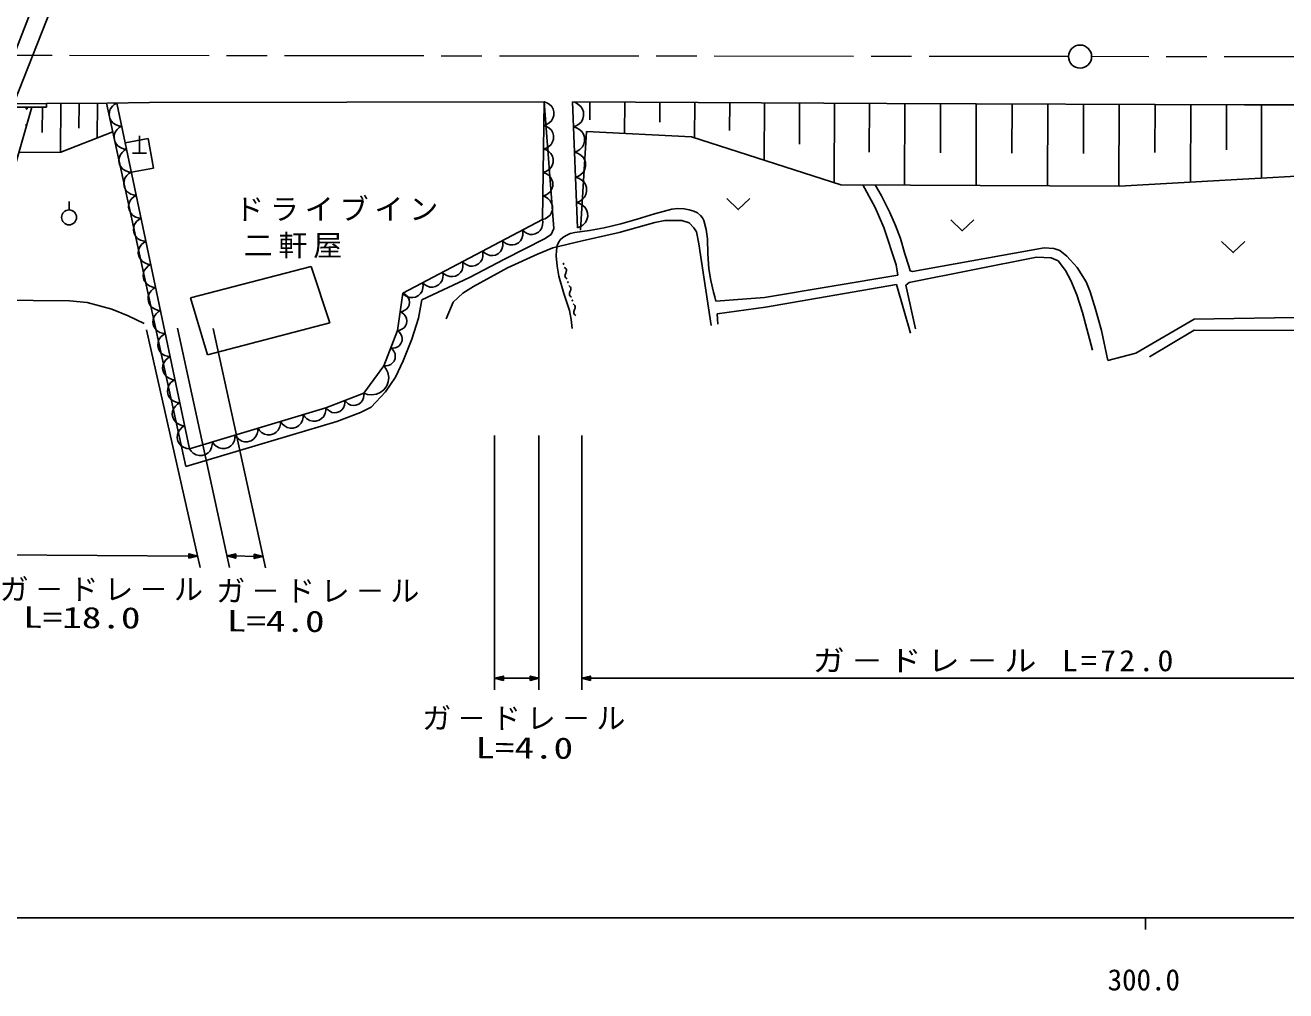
# Model space of a CAD drawing. Units: millimetres, scale not verified. Extents: x 40000 to 680000, y 20000 to 380000.
# Drawn here: x 271530 to 380069, y 198715 to 281808 of the extents above; entities that cross this region are included whole.
import ezdxf
from ezdxf.enums import TextEntityAlignment as Align

# ---------------------------------------------------------------- set-up
doc = ezdxf.new("R2010")
doc.units = ezdxf.units.MM
doc.header["$LTSCALE"] = 1000
doc.linetypes.add('CHAIN', pattern=[18.5, 12, -1.5, 3.5, -1.5])
for name, color, linetype, lineweight in [('M-BGD', 7, 'Continuous', 25), ('M-BMK', 2, 'CHAIN', 13), ('M-TTL-BAND', 7, 'Continuous', 25)]:
    doc.layers.add(name, color=color, linetype=linetype, lineweight=lineweight)
doc.styles.add('ＭＳ ゴシック', font='')
doc.styles.get('ＭＳ ゴシック').set_extended_font_data('MS Gothic')

# ---------------------------------------------------------------- blocks, each defined once
blk = doc.blocks.new('BUHIN1')
at = {"color": 7, "linetype": 'Continuous', "lineweight": 25}
blk.add_circle((0, 0), 995, dxfattribs=at)
blk = doc.blocks.new('BUHIN51')
at = {"color": 7, "linetype": 'Continuous', "lineweight": 25}
blk.add_lwpolyline([(1012, -32), (944, 203), (829, 405), (638, 634), (419, 762), (184, 845), (-130, 855), (-370, 787), (-597, 673), (-801, 456), (-924, 262), (-1012, 32)], dxfattribs=at)
blk = doc.blocks.new('BUHIN52')
at = {"color": 7, "linetype": 'Continuous', "lineweight": 25}
blk.add_lwpolyline([(439, -866), (606, -700), (722, -511), (827, -245), (834, -2), (796, 235), (659, 503), (491, 674), (291, 812), (14, 884), (-205, 898), (-439, 866)], dxfattribs=at)
blk = doc.blocks.new('BUHIN53')
at = {"color": 7, "linetype": 'Continuous', "lineweight": 25}
blk.add_lwpolyline([(801, -123), (769, 70), (697, 241), (568, 441), (407, 565), (228, 654), (-20, 692), (-218, 661), (-409, 592), (-592, 440), (-708, 298), (-801, 123)], dxfattribs=at)
blk = doc.blocks.new('BUHIN54')
at = {"color": 7, "linetype": 'Continuous', "lineweight": 25}
blk.add_lwpolyline([(752, -307), (766, -111), (736, 72), (657, 298), (528, 455), (375, 584), (142, 679), (-58, 695), (-260, 672), (-475, 567), (-621, 456), (-752, 307)], dxfattribs=at)
blk = doc.blocks.new('BUHIN56')
at = {"color": 7, "linetype": 'Continuous', "lineweight": 25}
blk.add_lwpolyline([(301, -817), (466, -686), (589, -530), (710, -304), (742, -88), (733, 126), (640, 379), (508, 549), (343, 692), (105, 785), (-89, 821), (-301, 817)], dxfattribs=at)
blk = doc.blocks.new('BUHIN57')
at = {"color": 7, "linetype": 'Continuous', "lineweight": 25}
blk.add_lwpolyline([(280, -983), (485, -845), (643, -672), (804, -419), (861, -169), (869, 83), (782, 387), (643, 597), (463, 780), (192, 910), (-31, 968), (-280, 983)], dxfattribs=at)
blk = doc.blocks.new('BUHIN58')
at = {"color": 7, "linetype": 'Continuous', "lineweight": 25}
blk.add_lwpolyline([(-995, -193), (-876, -408), (-719, -579), (-482, -760), (-240, -837), (8, -866), (317, -806), (536, -686), (732, -524), (883, -267), (960, -51), (995, 193)], dxfattribs=at)
blk = doc.blocks.new('BUHIN59')
at = {"color": 7, "linetype": 'Continuous', "lineweight": 25}
blk.add_lwpolyline([(1084, 27), (997, 274), (861, 482), (644, 716), (402, 840), (146, 915), (-191, 907), (-443, 819), (-679, 683), (-884, 439), (-1004, 225), (-1084, -27)], dxfattribs=at)
blk = doc.blocks.new('BUHIN90')
at = {"color": 7, "linetype": 'Continuous', "lineweight": 25}
blk.add_lwpolyline([(-491, -992), (470, -7), (-459, 1007)], dxfattribs=at)
blk = doc.blocks.new('BUHIN93')
at = {"color": 7, "linetype": 'Continuous', "lineweight": 25}
for p, q in [((-1500, 24), (0, 0)), ((-10, -604), (10, 604))]:
    blk.add_line(p, q, dxfattribs=at)
blk = doc.blocks.new('BUHIN146')
at = {"color": 7, "linetype": 'Continuous', "lineweight": 25}
blk.add_lwpolyline([(791, 178), (717, 83), (661, 33), (586, -1), (504, -7), (444, 0), (277, 62), (153, 113), (66, 131), (4, 130), (-69, 105), (-136, 48), (-213, -48)], dxfattribs=at)
blk.add_circle((-514, -116), 24.3, dxfattribs=at)
blk = doc.blocks.new('BUHIN204')
at = {"layer": 'M-BGD'}
for points in [[(0, 0), (199, 747), (-176, 753)], [(2, 154), (-120, 705), (142, 701)], [(4, 229), (-92, 677), (114, 673)], [(5, 306), (-65, 648), (85, 646)], [(6, 381), (-37, 619), (57, 618)]]:
    blk.add_lwpolyline(points, close=True, dxfattribs=at)
for points in [[(1, 77), (-148, 734), (171, 729), (1, 79)], [(9, 591), (7, 457), (-9, 591), (28, 590), (7, 457)]]:
    blk.add_lwpolyline(points, dxfattribs=at)
blk = doc.blocks.new('BUHIN205')
at = {"layer": 'M-BGD'}
for points in [[(0, 0), (-199, -747), (176, -753)], [(-2, -154), (120, -705), (-142, -701)], [(-4, -229), (92, -677), (-114, -673)], [(-5, -306), (65, -648), (-85, -646)], [(-6, -381), (37, -619), (-57, -618)]]:
    blk.add_lwpolyline(points, close=True, dxfattribs=at)
for points in [[(-1, -77), (148, -734), (-171, -729), (-1, -79)], [(-9, -591), (-7, -457), (9, -591), (-28, -590), (-7, -457)]]:
    blk.add_lwpolyline(points, dxfattribs=at)

msp = doc.modelspace()

# ---------------------------------------------------------------- linework, layer by layer
at = {"layer": 'M-BGD'}
for p, q in [((273602, 287054), (268967, 275163)), ((275192, 286899), (270584, 275152)), ((268194, 275053), (273364, 275068)), ((268194, 274753), (273365, 274768)), ((270439, 268944), (272114, 274764)), ((273009, 274767), (272994, 272576)), ((273364, 275068), (278535, 275098)), ((273364, 275068), (273365, 274768)), ((274589, 275075), (274561, 270888)), ((276167, 275085), (276153, 272943)), ((277746, 275094), (277725, 272118)), ((285372, 243836), (278535, 275098)), ((278588, 275099), (282224, 275158)), ((285689, 245350), (279413, 275113)), ((282224, 275158), (316218, 275217)), ((316218, 275217), (316058, 265088)), ((316218, 275217), (317039, 264309)), ((319087, 264385), (318647, 275220)), ((318647, 275220), (345727, 275058)), ((320151, 275211), (320142, 273668)), ((323160, 275193), (323144, 272489)), ((326169, 275175), (326159, 273474)), ((329178, 275157), (329160, 272121)), ((332187, 275139), (332173, 272751)), ((335196, 275121), (335166, 270196)), ((338205, 275103), (338184, 271582)), ((341214, 275085), (341173, 268271)), ((344223, 275067), (344197, 270870)), ((345727, 275058), (376505, 274951)), ((347266, 275053), (347242, 268055)), ((350344, 275042), (350329, 270839)), ((353421, 275032), (353397, 268019)), ((356499, 275021), (356484, 270809)), ((359577, 275010), (359552, 267984)), ((362655, 274999), (362640, 270779)), ((365732, 274989), (365708, 267948)), ((368810, 274978), (368796, 270867)), ((371888, 274967), (371865, 268307)), ((374966, 274957), (374952, 271075)), ((376505, 274951), (407450, 275005)), ((377965, 274954), (377976, 268661)), ((279071, 272647), (274600, 270888)), ((319868, 272652), (319349, 264178)), ((328906, 272203), (319868, 272652)), ((282126, 272046), (280135, 271690)), ((282581, 269506), (282126, 272046)), ((341750, 268087), (328906, 272203)), ((274600, 270888), (270987, 270847)), ((280668, 269163), (282581, 269506)), ((389000, 269279), (376364, 268571)), ((376364, 268571), (365745, 267948)), ((365745, 267948), (341750, 268087)), ((344715, 266123), (343661, 268076)), ((344719, 268069), (345267, 267128)), ((345267, 267128), (345971, 265693)), ((275304, 265930), (275304, 266625)), ((345467, 264407), (344715, 266123)), ((316058, 265088), (304032, 258747)), ((322665, 263968), (325729, 264844)), ((325729, 264844), (326617, 264990)), ((326617, 264990), (328076, 265014)), ((328076, 265014), (328709, 264795)), ((345971, 265693), (346466, 264572)), ((316804, 263811), (316247, 263430)), ((317039, 264309), (316804, 263811)), ((319479, 263263), (322665, 263968)), ((328709, 264795), (329098, 264382)), ((329098, 264382), (329317, 264017)), ((329317, 264017), (329536, 262995)), ((346521, 261186), (345467, 264407)), ((346466, 264572), (346884, 263451)), ((316247, 263430), (312804, 261663)), ((316949, 262655), (319479, 263263)), ((329536, 262995), (330582, 255966)), ((346884, 263451), (347275, 262121)), ((312804, 261663), (309772, 260085)), ((313058, 260928), (315636, 262120)), ((315636, 262120), (316949, 262655)), ((347275, 262121), (347614, 261078)), ((347627, 259669), (358593, 261834)), ((347927, 260608), (359271, 262642)), ((358593, 261834), (359870, 261782)), ((359271, 262642), (360105, 262590)), ((359870, 261782), (360470, 261521)), ((360105, 262590), (360601, 262434)), ((360601, 262434), (361226, 261938)), ((361226, 261938), (362113, 260947)), ((285775, 258335), (296150, 261048)), ((296150, 261048), (297753, 256197)), ((310115, 259323), (313058, 260928)), ((346671, 260313), (346521, 261186)), ((347614, 261078), (347718, 260660)), ((347718, 260660), (347927, 260608)), ((360470, 261521), (361096, 260713)), ((361096, 260713), (361565, 259852)), ((362113, 260947), (362869, 259722)), ((309772, 260085), (305688, 258167)), ((335186, 258387), (346671, 260313)), ((335266, 257557), (346557, 259487)), ((346557, 259487), (347757, 255314)), ((347366, 259435), (347627, 259669)), ((348200, 255680), (347366, 259435)), ((361565, 259852), (362087, 258600)), ((362869, 259722), (363234, 258861)), ((287233, 253446), (285775, 258335)), ((304032, 258747), (303589, 255537)), ((308388, 257961), (309215, 258739)), ((309215, 258739), (310115, 259323)), ((331002, 258056), (335186, 258387)), ((362087, 258600), (362556, 257088)), ((363234, 258861), (363678, 257375)), ((266475, 258178), (275345, 258101)), ((275345, 258101), (276850, 257949)), ((276850, 257949), (278990, 257382)), ((278990, 257382), (280386, 256793)), ((305688, 258167), (305379, 256589)), ((307780, 256550), (308388, 257961)), ((331119, 256957), (335266, 257557)), ((363678, 257375), (364213, 255549)), ((280386, 256793), (281759, 256139)), ((297753, 256197), (287233, 253446)), ((305379, 256589), (304822, 254795)), ((331172, 256071), (331119, 256957)), ((362556, 257088), (363417, 253854)), ((367159, 253593), (372166, 256514)), ((372166, 256514), (386601, 256749)), ((286589, 235152), (281982, 255605)), ((284630, 255743), (289118, 235155)), ((292215, 235110), (287727, 255698)), ((303589, 255537), (302408, 252510)), ((364213, 255549), (364760, 252967)), ((372180, 255575), (368346, 253280)), ((386131, 255523), (372180, 255575)), ((304822, 254795), (304080, 252939)), ((304080, 252939), (303399, 251516)), ((364760, 252967), (367159, 253593)), ((302408, 252510), (300673, 250148)), ((303399, 251516), (302564, 250247)), ((300673, 250148), (297425, 248893)), ((302564, 250247), (301307, 248926)), ((297425, 248893), (285689, 245350)), ((301307, 248926), (300390, 248473)), ((298355, 247718), (291625, 245691)), ((300390, 248473), (298355, 247718)), ((311950, 246497), (311950, 224607)), ((315761, 224607), (315761, 246497)), ((319444, 246497), (319444, 224607)), ((291625, 245691), (285372, 243836)), ((268460, 236246), (286369, 236128)), ((288905, 236132), (292002, 236087)), ((311950, 225607), (315761, 225607)), ((319444, 225607), (391110, 225607))]:
    msp.add_line(p, q, dxfattribs=at)
for points in [[(318622, 255708), (318540, 256483), (318398, 257246), (317904, 258718), (317470, 260202), (317329, 261082), (317247, 261975), (317263, 262410), (317341, 262846), (317440, 263104), (317593, 263334), (317820, 263547), (318099, 263723), (318463, 263874), (318846, 263967), (320106, 264140), (321367, 264375), (322804, 264711), (324225, 265106), (325707, 265574), (327205, 265983), (327731, 266022), (328274, 266000), (328686, 265934), (329094, 265806), (329404, 265650), (329681, 265441), (329851, 265247), (329974, 265013), (330152, 264218), (330267, 263426), (330302, 262138), (330398, 260853), (330565, 259838), (330792, 258838), (330895, 258446), (331002, 258056)], [(300673, 250148), (301010, 250037), (301344, 250010), (301773, 250049), (302106, 250205), (302398, 250417), (302667, 250784), (302782, 251126), (302831, 251490), (302741, 251911), (302610, 252216), (302408, 252510)], [(286292, 236128), (285637, 235973), (285639, 236292), (286291, 236128)], [(285779, 236132), (285912, 236131), (285779, 236113), (285779, 236150), (285912, 236131)], [(288982, 236130), (289638, 236280), (289634, 235962), (288984, 236130)], [(289495, 236123), (289362, 236125), (289496, 236142), (289495, 236104), (289362, 236125)], [(291925, 236088), (291269, 235938), (291273, 236257), (291923, 236088)], [(291411, 236096), (291545, 236094), (291411, 236077), (291412, 236115), (291545, 236094)]]:
    msp.add_lwpolyline(points, dxfattribs=at)
for points in [[(286369, 236128), (285621, 236320), (285618, 235945)], [(286216, 236129), (285665, 236001), (285667, 236264)], [(286141, 236129), (285694, 236029), (285695, 236235)], [(286064, 236130), (285722, 236057), (285723, 236207)], [(285989, 236130), (285750, 236085), (285751, 236179)], [(288905, 236132), (289652, 235933), (289657, 236308)], [(289059, 236129), (289610, 236253), (289606, 235990)], [(289133, 236128), (289581, 236225), (289578, 236019)], [(289210, 236127), (289553, 236197), (289551, 236047)], [(289285, 236126), (289524, 236170), (289523, 236076)], [(292002, 236087), (291255, 236286), (291249, 235911)], [(291848, 236090), (291297, 235966), (291301, 236229)], [(291773, 236091), (291326, 235994), (291329, 236200)], [(291696, 236092), (291354, 236022), (291356, 236172)], [(291621, 236093), (291383, 236049), (291384, 236143)]]:
    msp.add_lwpolyline(points, close=True, dxfattribs=at)
for centre, radius in [((271649, 274645), 49.8), ((275304, 265275), 645)]:
    msp.add_circle(centre, radius, dxfattribs=at)
msp.add_arc((271640, 273231), 49.8, 34.5505, 293.34075, dxfattribs=at)
at = {"layer": 'M-BMK'}
for p, q in [((361356, 279105), (264140, 279203)), ((460773, 279005), (363356, 279103))]:
    msp.add_line(p, q, dxfattribs=at)
at = {"layer": 'M-TTL-BAND'}
for p, q in [((40000, 205000), (579000, 205000)), ((368000, 205000), (368000, 204000))]:
    msp.add_line(p, q, dxfattribs=at)

# ---------------------------------------------------------------- block references
at = {"rotation": 270.90706}
for name, p in [('BUHIN204', (311950, 225607)), ('BUHIN205', (315761, 225607)), ('BUHIN204', (319444, 225607))]:
    msp.add_blockref(name, p, dxfattribs=at)
at = {"layer": 'M-BGD', "rotation": 270.90706}
for name, p in [('BUHIN1', (362356, 279104)), ('BUHIN58', (279622, 274120)), ('BUHIN51', (316202, 274204)), ('BUHIN59', (318691, 274137)), ('BUHIN58', (280041, 272136)), ('BUHIN51', (316170, 272178)), ('BUHIN59', (318779, 271970)), ('BUHIN93', (281360, 270788)), ('BUHIN58', (280459, 270152)), ('BUHIN51', (316138, 270152)), ('BUHIN59', (318867, 269802)), ('BUHIN58', (280878, 268168)), ('BUHIN51', (316106, 268127)), ('BUHIN59', (318955, 267635)), ('BUHIN58', (281296, 266184)), ('BUHIN51', (316074, 266101)), ('BUHIN59', (319043, 265468)), ('BUHIN90', (332931, 266408)), ('BUHIN58', (281714, 264200)), ('BUHIN52', (315199, 264636)), ('BUHIN90', (352215, 264586)), ('BUHIN52', (313481, 263730)), ('BUHIN58', (282133, 262215)), ('BUHIN52', (311763, 262824)), ('BUHIN90', (375544, 262710)), ('BUHIN52', (310045, 261918)), ('BUHIN58', (282551, 260231)), ('BUHIN52', (306609, 260106)), ('BUHIN52', (308327, 261012)), ('BUHIN146', (318000, 260760)), ('BUHIN52', (304891, 259200)), ('BUHIN146', (318381, 259184)), ('BUHIN58', (282969, 258247)), ('BUHIN53', (303921, 257945)), ('BUHIN58', (283388, 256263)), ('BUHIN146', (318763, 257609)), ('BUHIN53', (303700, 256339)), ('BUHIN58', (283806, 254279)), ('BUHIN54', (303294, 254780)), ('BUHIN54', (302703, 253267)), ('BUHIN58', (284225, 252295)), ('BUHIN58', (284643, 250311)), ('BUHIN56', (299861, 249834)), ('BUHIN58', (285061, 248326)), ('BUHIN57', (296447, 248598)), ('BUHIN56', (298237, 249207)), ('BUHIN57', (292535, 247417)), ('BUHIN57', (294491, 248007)), ('BUHIN58', (285480, 246342)), ('BUHIN57', (288623, 246236)), ('BUHIN57', (290579, 246826)), ('BUHIN57', (286667, 245645))]:
    msp.add_blockref(name, p, dxfattribs=at)

# ---------------------------------------------------------------- texts
at = {"layer": 'M-BGD', "style": 'ＭＳ ゴシック', "width": 1.35}
for s, p in [('L=18.0', (271346, 229408)), ('L=4.0', (288881, 229093)), ('L=4.0', (310280, 218186))]:
    msp.add_text(s, height=1833, rotation=359.6, dxfattribs=at).set_placement(p, align=Align.BOTTOM_LEFT)
at = {"layer": 'M-BGD', "char_height": 1833, "attachment_point": 7, "style": 'ＭＳ ゴシック'}
for s, insert in [('\\T1.2;ドライブイン', (289594, 264965)), ('\\T1.2;二軒屋', (290328, 261753)), ('\\T1.2;ガ－ドレ－ル', (269331, 232248)), ('\\T1.2;ガ－ドレ－ル', (287967, 232106)), ('\\T1.2;\\W1.1;ガ－ドレ－ル\\~L=72.0', (339340, 226107)), ('\\T1.2;ガ－ドレ－ル', (305706, 221151))]:
    msp.add_mtext(s, dxfattribs=dict(at, insert=insert))
at = {"layer": 'M-TTL-BAND', "style": 'ＭＳ ゴシック'}
msp.add_text('300.0', height=1833, dxfattribs=at).set_placement((367844, 198195), align=Align.BOTTOM_CENTER)

doc.saveas('drawing.dxf')
